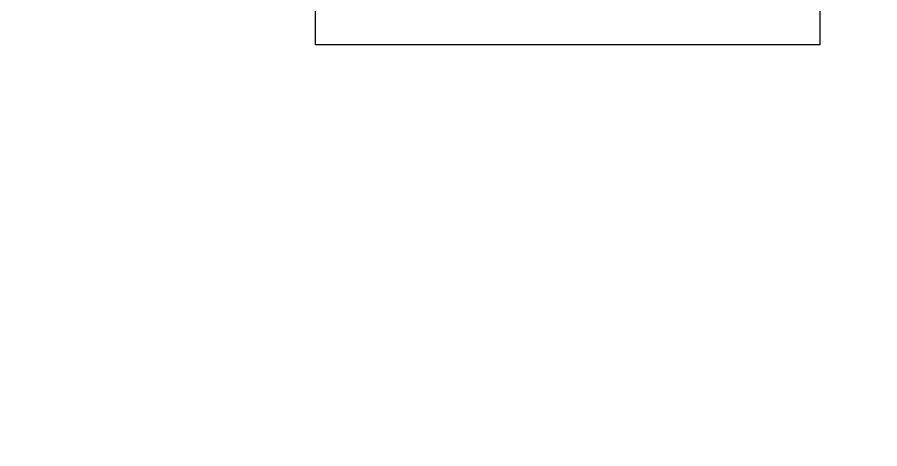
# Model space of a CAD drawing. Header units: millimetres. Extents: x 0 to 594, y 0 to 420.
# Drawn here: x 0 to 297, y 0 to 148.7 of the extents above; entities that cross this region are included whole.
import ezdxf

# ---------------------------------------------------------------- set-up
doc = ezdxf.new("R2010")
doc.units = ezdxf.units.MM
picture_1 = doc.add_image_def('image1.png', size_in_pixel=(1000, 1000))

msp = doc.modelspace()

# ---------------------------------------------------------------- pictures from other files: only their frames are drawn
image = msp.add_image(picture_1, insert=(102.69, 139.23), size_in_units=(173.71, 173.71))
image.dxf.flags = 15

doc.saveas('drawing.dxf')
